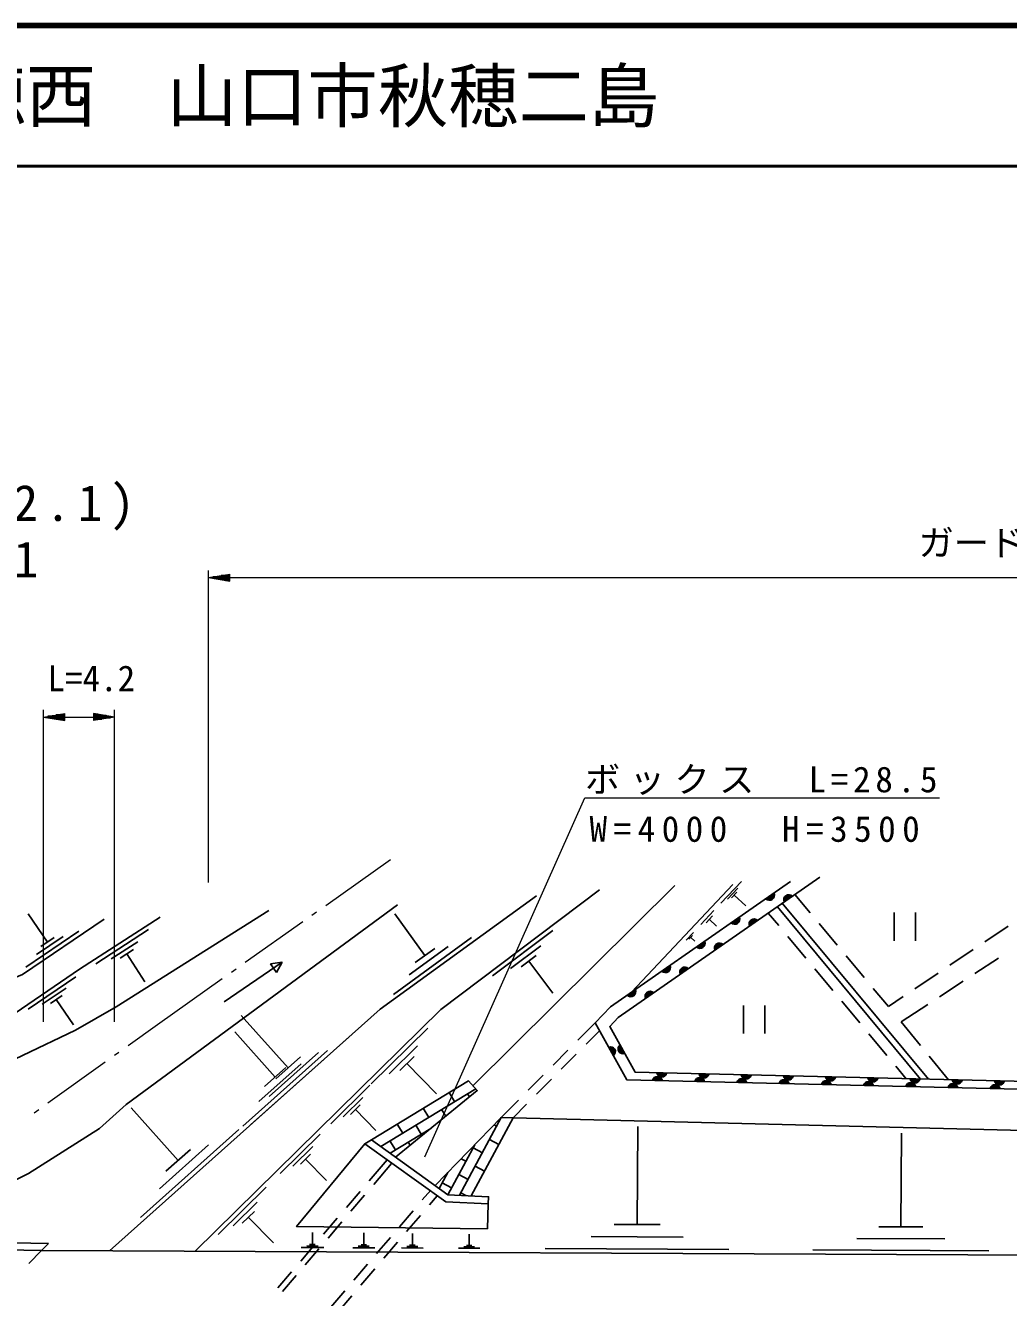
# Model space of a CAD drawing. Units: millimetres, scale not verified. Extents: x 40000 to 680000, y 20000 to 380000.
# Drawn here: x 429991 to 499847, y 289641 to 380000 of the extents above; entities that cross this region are included whole.
import ezdxf
from ezdxf.enums import TextEntityAlignment as Align

# ---------------------------------------------------------------- set-up
doc = ezdxf.new("R2010")
doc.units = ezdxf.units.MM
doc.header["$LTSCALE"] = 1000
for name, color, linetype, lineweight in [('M-BGD', 7, 'Continuous', 25), ('M-BGD-HTXT', 7, 'Continuous', 13), ('M-STR-HTXT', 7, 'Continuous', 13), ('M-STR-STR1', 1, 'Continuous', 25), ('M-TTL', 2, 'Continuous', 140), ('M-TTL-LINE', 7, 'Continuous', 50)]:
    doc.layers.add(name, color=color, linetype=linetype, lineweight=lineweight)
doc.layers.add('M-TTL-TXT', color=7, linetype='Continuous')
doc.styles.add('ＭＳ ゴシック', font='')
doc.styles.get('ＭＳ ゴシック').set_extended_font_data('MS Gothic')

msp = doc.modelspace()

# ---------------------------------------------------------------- linework, layer by layer
at = {"layer": 'M-BGD'}
for p, q in [((480252, 318987), (473047, 311326)), ((479409, 317653), (480869, 319205)), ((461783, 304688), (476139, 318905)), ((479878, 317943), (480608, 318719)), ((480164, 318040), (480529, 318428)), ((480346, 318234), (481174, 317456)), ((485741, 316976), (484665, 318265)), ((483419, 317399), (493600, 305163)), ((483771, 317644), (494166, 305150)), ((431560, 314895), (430191, 316908)), ((458380, 313935), (456231, 316899)), ((477989, 316142), (478913, 317125)), ((478351, 316265), (478813, 316756)), ((478582, 316510), (479106, 316017)), ((482772, 316948), (483512, 316060)), ((491730, 316987), (491730, 314987)), ((493230, 316987), (493230, 314987)), ((433788, 315675), (430015, 313109)), ((434988, 313350), (438746, 315773)), ((463178, 312495), (467457, 315720)), ((476930, 315017), (477456, 315575)), ((477136, 315086), (477399, 315366)), ((487664, 314673), (486382, 316208)), ((499827, 316029), (498166, 314915)), ((432674, 315285), (430787, 314002)), ((432031, 315216), (431088, 314575)), ((436089, 313706), (437968, 314917)), ((461697, 315208), (456138, 311178)), ((460039, 314572), (457259, 312556)), ((464463, 313016), (466603, 314628)), ((477267, 315226), (477565, 314946)), ((484153, 315292), (485434, 313756)), ((436720, 313758), (437660, 314364)), ((437190, 314061), (438482, 312057)), ((459075, 314438), (457685, 313431)), ((465213, 313134), (466283, 313940)), ((489587, 312370), (488305, 313905)), ((497335, 314358), (495674, 313244)), ((499129, 313751), (497457, 312654)), ((444101, 310650), (448235, 313463)), ((447404, 313351), (448235, 313463)), ((447826, 312731), (447404, 313351)), ((448235, 313463), (447826, 312731)), ((465748, 313537), (467468, 311255)), ((486074, 312988), (487355, 311452)), ((494844, 312687), (493183, 311573)), ((430191, 310120), (433565, 312417)), ((496620, 312106), (494947, 311010)), ((431188, 310469), (432875, 311618)), ((431763, 310531), (432606, 311106)), ((491304, 310313), (490228, 311603)), ((492352, 311016), (491304, 310313)), ((432184, 310818), (433409, 309019)), ((481024, 310389), (481024, 308389)), ((482524, 310389), (482524, 308389)), ((487995, 310684), (489276, 309148)), ((494111, 310462), (492216, 309219)), ((448652, 305957), (445327, 309682)), ((469244, 307921), (470474, 309159)), ((492216, 309219), (493579, 307555)), ((447728, 305306), (444858, 308522)), ((452975, 308142), (445990, 301909)), ((454562, 304822), (458583, 308775)), ((469828, 307628), (470788, 308595)), ((489917, 308380), (491197, 306844)), ((455831, 305542), (457841, 307519)), ((451461, 307193), (445430, 301811)), ((450813, 307049), (447321, 303933)), ((449525, 306736), (447779, 305178)), ((456597, 305768), (457602, 306756)), ((467483, 306147), (468540, 307211)), ((468067, 305855), (469124, 306919)), ((494212, 306781), (495575, 305116)), ((449594, 306249), (446579, 303559)), ((448482, 305979), (446974, 304633)), ((457099, 306262), (459208, 304118)), ((465721, 304373), (466778, 305438)), ((491838, 306076), (492579, 305187)), ((451681, 301989), (454466, 304728)), ((466305, 304081), (467362, 305145)), ((452560, 302488), (453953, 303857)), ((455239, 300375), (461983, 304470)), ((460091, 304198), (460480, 303557)), ((461399, 304115), (461538, 303887)), ((463786, 302425), (465016, 303664)), ((440838, 299386), (437514, 303111)), ((440838, 299386), (437514, 303111)), ((453091, 302645), (453787, 303329)), ((453439, 302987), (454900, 301501)), ((458253, 303082), (458643, 302441)), ((459561, 302999), (459854, 302517)), ((464640, 302405), (465600, 303371)), ((456416, 301967), (456805, 301325)), ((457724, 301883), (458113, 301242)), ((459104, 297596), (463786, 302425)), ((463800, 302425), (460842, 296903)), ((463471, 301811), (463287, 301910)), ((464640, 302405), (570023, 299825)), ((445161, 301571), (438177, 295338)), ((445161, 301571), (438177, 295338)), ((448086, 298455), (450936, 301257)), ((455901, 299899), (458799, 301659)), ((473463, 294827), (473496, 301788)), ((492199, 294665), (492230, 301329)), ((443000, 300479), (439508, 297362)), ((443000, 300479), (439508, 297362)), ((441711, 300165), (439965, 298607)), ((441711, 300165), (439965, 298607)), ((448985, 298965), (450410, 300366)), ((455886, 300767), (456275, 300126)), ((457194, 300684), (457329, 300463)), ((461916, 300496), (460013, 296943)), ((462456, 299916), (461795, 300270)), ((463625, 300509), (462964, 300864)), ((449528, 299125), (450241, 299826)), ((449885, 299476), (451379, 297956)), ((454422, 297941), (455694, 299432)), ((454738, 297671), (456010, 299162)), ((461287, 299323), (460952, 299502)), ((460015, 298535), (459398, 297385)), ((461441, 298021), (460780, 298375)), ((462610, 298614), (461948, 298968)), ((443674, 294116), (447090, 297475)), ((460272, 297427), (459611, 297782)), ((444752, 294728), (446460, 296408)), ((452800, 296038), (453773, 297180)), ((453116, 295769), (454089, 296910)), ((458192, 296572), (458788, 297270)), ((458702, 296234), (459249, 296876)), ((461289, 296882), (460933, 297073)), ((445402, 294920), (446257, 295760)), ((456569, 294671), (457543, 295812)), ((457079, 294333), (458053, 295474)), ((462878, 296301), (462816, 294532)), ((445829, 295340), (447621, 293518)), ((451177, 294136), (452151, 295278)), ((451493, 293867), (452467, 295008)), ((475095, 294819), (471832, 294835)), ((493760, 294657), (490637, 294672)), ((450385, 293410), (450389, 294269)), ((454033, 293388), (454037, 294229)), ((454946, 292769), (455920, 293910)), ((457482, 293368), (457485, 294191)), ((461517, 293344), (461521, 294146)), ((476722, 293941), (470196, 293972)), ((495319, 293817), (489071, 293846)), ((449555, 292234), (450528, 293375)), ((451189, 293191), (449578, 293199)), ((449871, 291965), (450844, 293106)), ((450787, 293301), (449981, 293305)), ((450586, 293409), (450183, 293411)), ((454820, 293174), (453244, 293182)), ((454426, 293281), (453638, 293285)), ((454230, 293387), (453836, 293389)), ((455456, 292431), (456430, 293572)), ((458252, 293158), (456709, 293165)), ((457867, 293263), (457095, 293267)), ((457674, 293367), (457289, 293369)), ((462269, 293139), (460764, 293146)), ((461893, 293241), (461141, 293245)), ((461706, 293343), (461329, 293344)), ((479981, 293056), (466929, 293117)), ((498439, 292969), (485943, 293028)), ((453323, 290868), (454297, 292009)), ((447933, 290332), (448906, 291473)), ((448249, 290063), (449222, 291204)), ((453833, 290530), (454807, 291671)), ((451700, 288966), (452674, 290107)), ((452210, 288628), (453184, 289769))]:
    msp.add_line(p, q, dxfattribs=at)
for points in [[(570045, 302796), (472733, 305102), (470474, 309159), (471571, 310300), (484357, 319193)], [(486439, 319499), (472106, 309530), (471505, 308905), (473321, 305644), (570058, 303352)], [(466303, 318177), (455200, 310128), (435966, 292963)], [(470772, 318594), (459503, 310100), (442044, 292934)], [(419705, 293702), (421797, 294617), (427018, 296860), (430204, 298462), (435255, 301657), (437159, 303344), (456422, 317537)], [(343781, 294701), (344306, 294309), (362846, 294497), (392612, 293465), (399524, 299989), (429772, 312582), (435577, 316529)], [(399184, 294086), (422857, 305488), (433833, 312962), (439576, 316666)], [(425996, 305045), (433539, 308634), (436449, 310303), (447279, 317126)], [(456292, 299619), (462099, 304344), (461466, 305033), (454578, 300851)], [(463786, 302425), (464640, 302405), (461672, 296865)], [(454113, 300568), (449261, 294681), (462816, 294532)], [(431142, 292986), (502019, 292652), (502422, 292653), (543357, 292381), (543679, 292382), (569967, 292291)]]:
    msp.add_lwpolyline(points, dxfattribs=at)
msp.add_lwpolyline([(454578, 300851), (454113, 300568), (459853, 296442), (462878, 296301), (462896, 296807), (460015, 296942)], close=True, dxfattribs=at)
for centre, radius, start, end in [((482859, 318217), 354, 223.61758, 26.02276), ((482859, 318217), 283, 225.84162, 23.79872), ((482859, 318217), 212, 229.58795, 20.05239), ((482859, 318217), 142, 237.29968, 12.34066), ((482859, 318217), 100, 247.61734, 2.023), ((482859, 318217), 100, 247.61734, 2.023), ((484229, 317896), 354, 43.61758, 206.02276), ((484229, 317896), 283, 45.84162, 203.79872), ((484229, 317896), 212, 49.58795, 200.05239), ((484229, 317896), 142, 57.29968, 192.34066), ((484229, 317896), 100, 67.61734, 182.023), ((484229, 317896), 100, 67.61734, 182.023), ((480396, 316504), 354, 223.61758, 26.02276), ((480396, 316504), 283, 225.84162, 23.79872), ((480396, 316504), 212, 229.58795, 20.05239), ((480396, 316504), 142, 237.29968, 12.34066), ((480396, 316504), 100, 247.61734, 2.023), ((480396, 316504), 100, 247.61734, 2.023), ((481766, 316183), 354, 43.61758, 206.02276), ((481766, 316183), 283, 45.84162, 203.79872), ((481766, 316183), 212, 49.58795, 200.05239), ((481766, 316183), 142, 57.29968, 192.34066), ((481766, 316183), 100, 67.61734, 182.023), ((481766, 316183), 100, 67.61734, 182.023), ((477933, 314791), 354, 223.61758, 26.02276), ((477933, 314791), 283, 225.84162, 23.79872), ((477933, 314791), 212, 229.58795, 20.05239), ((477933, 314791), 142, 237.29968, 12.34066), ((477933, 314791), 100, 247.61734, 2.023), ((477933, 314791), 100, 247.61734, 2.023), ((479303, 314470), 354, 43.61758, 206.02276), ((479303, 314470), 283, 45.84162, 203.79872), ((479303, 314470), 212, 49.58795, 200.05239), ((479303, 314470), 142, 57.29968, 192.34066), ((479303, 314470), 100, 67.61734, 182.023), ((479303, 314470), 100, 67.61734, 182.023), ((475470, 313078), 354, 223.61758, 26.02276), ((475470, 313078), 283, 225.84162, 23.79872), ((475470, 313078), 212, 229.58795, 20.05239), ((475470, 313078), 142, 237.29968, 12.34066), ((475470, 313078), 100, 247.61734, 2.023), ((475470, 313078), 100, 247.61734, 2.023), ((476840, 312757), 354, 43.61758, 206.02276), ((476840, 312757), 283, 45.84162, 203.79872), ((476840, 312757), 212, 49.58795, 200.05239), ((476840, 312757), 142, 57.29968, 192.34066), ((476840, 312757), 100, 67.61734, 182.023), ((476840, 312757), 100, 67.61734, 182.023), ((473007, 311365), 354, 223.61758, 26.02276), ((473007, 311365), 283, 225.84162, 23.79872), ((473007, 311365), 212, 229.58795, 20.05239), ((473007, 311365), 142, 237.29968, 12.34066), ((473007, 311365), 100, 247.61734, 2.023), ((473007, 311365), 100, 247.61734, 2.023), ((474378, 311044), 354, 43.61758, 206.02276), ((474378, 311044), 283, 45.84162, 203.79872), ((474378, 311044), 212, 49.58795, 200.05239), ((474378, 311044), 142, 57.29968, 192.34066), ((474378, 311044), 100, 67.61734, 182.023), ((474378, 311044), 100, 67.61734, 182.023), ((471556, 307104), 354, 307.90458, 110.30976), ((471556, 307104), 283, 310.12862, 108.08572), ((471556, 307104), 212, 313.87494, 104.33939), ((471556, 307104), 142, 321.58667, 96.62766), ((472461, 307301), 354, 127.90458, 290.30976), ((472461, 307301), 283, 130.12862, 288.08572), ((472461, 307301), 212, 133.87494, 284.33939), ((472461, 307301), 142, 141.58667, 276.62766), ((472461, 307301), 100, 151.90434, 266.31), ((472461, 307301), 100, 151.90434, 266.31), ((471556, 307104), 100, 331.90434, 86.31), ((471556, 307104), 100, 331.90434, 86.31), ((475204, 305653), 354, 187.44024, 349.84542), ((475204, 305653), 283, 189.66428, 347.62138), ((475204, 305653), 212, 193.4106, 343.87505), ((475204, 305653), 142, 201.12233, 336.16332), ((475204, 305653), 100, 211.44, 325.84566), ((475204, 305653), 100, 211.44, 325.84566), ((478203, 305582), 354, 187.44024, 349.84542), ((478203, 305582), 283, 189.66428, 347.62138), ((478203, 305582), 212, 193.4106, 343.87505), ((478203, 305582), 142, 201.12233, 336.16332), ((478203, 305582), 100, 211.44, 325.84566), ((478203, 305582), 100, 211.44, 325.84566), ((481202, 305511), 354, 187.44024, 349.84542), ((481202, 305511), 283, 189.66428, 347.62138), ((481202, 305511), 212, 193.4106, 343.87505), ((481202, 305511), 142, 201.12233, 336.16332), ((481202, 305511), 100, 211.44, 325.84566), ((481202, 305511), 100, 211.44, 325.84566), ((474901, 304996), 354, 7.44024, 169.84542), ((474901, 304996), 283, 9.66428, 167.62138), ((474901, 304996), 212, 13.4106, 163.87505), ((474901, 304996), 142, 21.12233, 156.16332), ((474901, 304996), 100, 31.44, 145.84566), ((474901, 304996), 100, 31.44, 145.84566), ((477900, 304925), 354, 7.44024, 169.84542), ((477900, 304925), 283, 9.66428, 167.62138), ((477900, 304925), 212, 13.4106, 163.87505), ((477900, 304925), 142, 21.12233, 156.16332), ((477900, 304925), 100, 31.44, 145.84566), ((477900, 304925), 100, 31.44, 145.84566), ((480899, 304854), 354, 7.44024, 169.84542), ((480899, 304854), 283, 9.66428, 167.62138), ((480899, 304854), 212, 13.4106, 163.87505), ((480899, 304854), 142, 21.12233, 156.16332), ((480899, 304854), 100, 31.44, 145.84566), ((480899, 304854), 100, 31.44, 145.84566), ((483898, 304783), 354, 7.44024, 169.84542), ((483898, 304783), 283, 9.66428, 167.62138), ((483898, 304783), 212, 13.4106, 163.87505), ((483898, 304783), 142, 21.12233, 156.16332), ((483898, 304783), 100, 31.44, 145.84566), ((483898, 304783), 100, 31.44, 145.84566), ((484201, 305440), 354, 187.44024, 349.84542), ((484201, 305440), 283, 189.66428, 347.62138), ((484201, 305440), 212, 193.4106, 343.87505), ((484201, 305440), 142, 201.12233, 336.16332), ((484201, 305440), 100, 211.44, 325.84566), ((484201, 305440), 100, 211.44, 325.84566), ((486897, 304712), 354, 7.44024, 169.84542), ((486897, 304712), 283, 9.66428, 167.62138), ((486897, 304712), 212, 13.4106, 163.87505), ((486897, 304712), 142, 21.12233, 156.16332), ((486897, 304712), 100, 31.44, 145.84566), ((486897, 304712), 100, 31.44, 145.84566), ((487201, 305369), 354, 187.44024, 349.84542), ((487201, 305369), 283, 189.66428, 347.62138), ((487201, 305369), 212, 193.4106, 343.87505), ((487201, 305369), 142, 201.12233, 336.16332), ((487201, 305369), 100, 211.44, 325.84566), ((487201, 305369), 100, 211.44, 325.84566), ((489897, 304641), 354, 7.44024, 169.84542), ((489897, 304641), 283, 9.66428, 167.62138), ((489897, 304641), 212, 13.4106, 163.87505), ((489897, 304641), 142, 21.12233, 156.16332), ((489897, 304641), 100, 31.44, 145.84566), ((489897, 304641), 100, 31.44, 145.84566), ((490200, 305298), 354, 187.44024, 349.84542), ((490200, 305298), 283, 189.66428, 347.62138), ((490200, 305298), 212, 193.4106, 343.87505), ((490200, 305298), 142, 201.12233, 336.16332), ((490200, 305298), 100, 211.44, 325.84566), ((490200, 305298), 100, 211.44, 325.84566), ((492896, 304570), 354, 7.44024, 169.84542), ((492896, 304570), 283, 9.66428, 167.62138), ((492896, 304570), 212, 13.4106, 163.87505), ((492896, 304570), 142, 21.12233, 156.16332), ((492896, 304570), 100, 31.44, 145.84566), ((492896, 304570), 100, 31.44, 145.84566), ((493199, 305227), 354, 187.44024, 349.84542), ((493199, 305227), 283, 189.66428, 347.62138), ((493199, 305227), 212, 193.4106, 343.87505), ((493199, 305227), 142, 201.12233, 336.16332), ((493199, 305227), 100, 211.44, 325.84566), ((493199, 305227), 100, 211.44, 325.84566), ((495895, 304499), 354, 7.44024, 169.84542), ((495895, 304499), 283, 9.66428, 167.62138), ((495895, 304499), 212, 13.4106, 163.87505), ((495895, 304499), 142, 21.12233, 156.16332), ((495895, 304499), 100, 31.44, 145.84566), ((495895, 304499), 100, 31.44, 145.84566), ((496198, 305156), 354, 187.44024, 349.84542), ((496198, 305156), 283, 189.66428, 347.62138), ((496198, 305156), 212, 193.4106, 343.87505), ((496198, 305156), 142, 201.12233, 336.16332), ((496198, 305156), 100, 211.44, 325.84566), ((496198, 305156), 100, 211.44, 325.84566), ((498894, 304428), 354, 7.44024, 169.84542), ((498894, 304428), 283, 9.66428, 167.62138), ((498894, 304428), 212, 13.4106, 163.87505), ((498894, 304428), 142, 21.12233, 156.16332), ((498894, 304428), 100, 31.44, 145.84566), ((498894, 304428), 100, 31.44, 145.84566), ((499197, 305085), 354, 187.44024, 349.84542), ((499197, 305085), 283, 189.66428, 347.62138), ((499197, 305085), 212, 193.4106, 343.87505), ((499197, 305085), 142, 201.12233, 336.16332), ((499197, 305085), 100, 211.44, 325.84566), ((499197, 305085), 100, 211.44, 325.84566)]:
    msp.add_arc(centre, radius, start, end, dxfattribs=at)
at = {"layer": 'M-BGD-HTXT'}
for p, q in [((451324, 317498), (455937, 320762)), ((445610, 313455), (449691, 316343)), ((450345, 316805), (450671, 317036)), ((444630, 312762), (444957, 312993)), ((439364, 309037), (443977, 312300)), ((437283, 307546), (439364, 309037)), ((431593, 303469), (435658, 306381)), ((436308, 306847), (436633, 307080)), ((430618, 302771), (430943, 303003))]:
    msp.add_line(p, q, dxfattribs=at)
at = {"layer": 'M-STR-HTXT'}
for p, q in [((443004, 319134), (443004, 341285)), ((443004, 340785), (444504, 341035)), ((443004, 340785), (444504, 340535)), ((443004, 340785), (444504, 340785)), ((444504, 340835), (443304, 340835)), ((444504, 340735), (443304, 340735)), ((443604, 340885), (444504, 340885)), ((443604, 340685), (444504, 340685)), ((444504, 340935), (443904, 340935)), ((444204, 340985), (444504, 340985)), ((444504, 340535), (444504, 341035)), ((444504, 340785), (568826, 340785)), ((444504, 340635), (443904, 340635)), ((444204, 340585), (444504, 340585)), ((431286, 309227), (431286, 331377)), ((431286, 330877), (432786, 331127)), ((431286, 330877), (432786, 330627)), ((431286, 330877), (432786, 330877)), ((432786, 330927), (431586, 330927)), ((432786, 330827), (431586, 330827)), ((431886, 330977), (432786, 330977)), ((431886, 330777), (432786, 330777)), ((432786, 331027), (432186, 331027)), ((432786, 330727), (432186, 330727)), ((432486, 331077), (432786, 331077)), ((432786, 330627), (432786, 331127)), ((432786, 330877), (434828, 330877)), ((436328, 330877), (434828, 331127)), ((434828, 331127), (434828, 330627)), ((435128, 331077), (434828, 331077)), ((434828, 331027), (435428, 331027)), ((435728, 330977), (434828, 330977)), ((434828, 330927), (436028, 330927)), ((436328, 330877), (434828, 330627)), ((436328, 330877), (434828, 330877)), ((434828, 330827), (436028, 330827)), ((435728, 330777), (434828, 330777)), ((434828, 330727), (435428, 330727)), ((436328, 309227), (436328, 331377)), ((432486, 330677), (432786, 330677)), ((435128, 330677), (434828, 330677))]:
    msp.add_line(p, q, dxfattribs=at)
msp.add_lwpolyline([(458381, 299645), (469744, 325142), (494944, 325142)], dxfattribs=at)
at = {"layer": 'M-STR-STR1'}
msp.add_line((431142, 292986), (430230, 292052), dxfattribs=at)
msp.add_lwpolyline([(431625, 293480), (431142, 292986), (398689, 293592), (399184, 294086)], close=True, dxfattribs=at)
at = {"layer": 'M-TTL'}
msp.add_line((680000, 380000), (40000, 380000), dxfattribs=at)
at = {"layer": 'M-TTL-LINE'}
msp.add_line((40000, 370000), (680000, 370000), dxfattribs=at)

# ---------------------------------------------------------------- texts
at = {"layer": 'M-STR-HTXT', "style": 'ＭＳ ゴシック'}
for s, p in [('ガードケーブルL=127.0', (506571, 341785)), ('ガードパイプ  L=4.2', (425923, 332161))]:
    msp.add_text(s, height=1833, dxfattribs=at).set_placement(p, align=Align.BOTTOM_CENTER)
for s, insert, char_height, attachment_point in [('\\T1.31;橋長・幅員\u3000L=31.5(W=12.1)', (378764, 344121), 2566, 7), ('\\T1.4;7.1', (424275, 340757), 2566, 7), ('\\T1.27;ボックス\u3000L=28.5', (482444, 325342), 1833, 8), ('\\T1.37;W=4000\u3000H=3500', (482036, 321982), 1833, 8)]:
    msp.add_mtext(s, dxfattribs=dict(at, insert=insert, char_height=char_height, attachment_point=attachment_point))
at = {"layer": 'M-TTL-TXT', "style": 'ＭＳ ゴシック'}
msp.add_text('山口市秋穂西\u3000山口市秋穂二島', height=3666, dxfattribs=at).set_placement((405024, 375000), align=Align.MIDDLE_LEFT)

doc.saveas('drawing.dxf')
